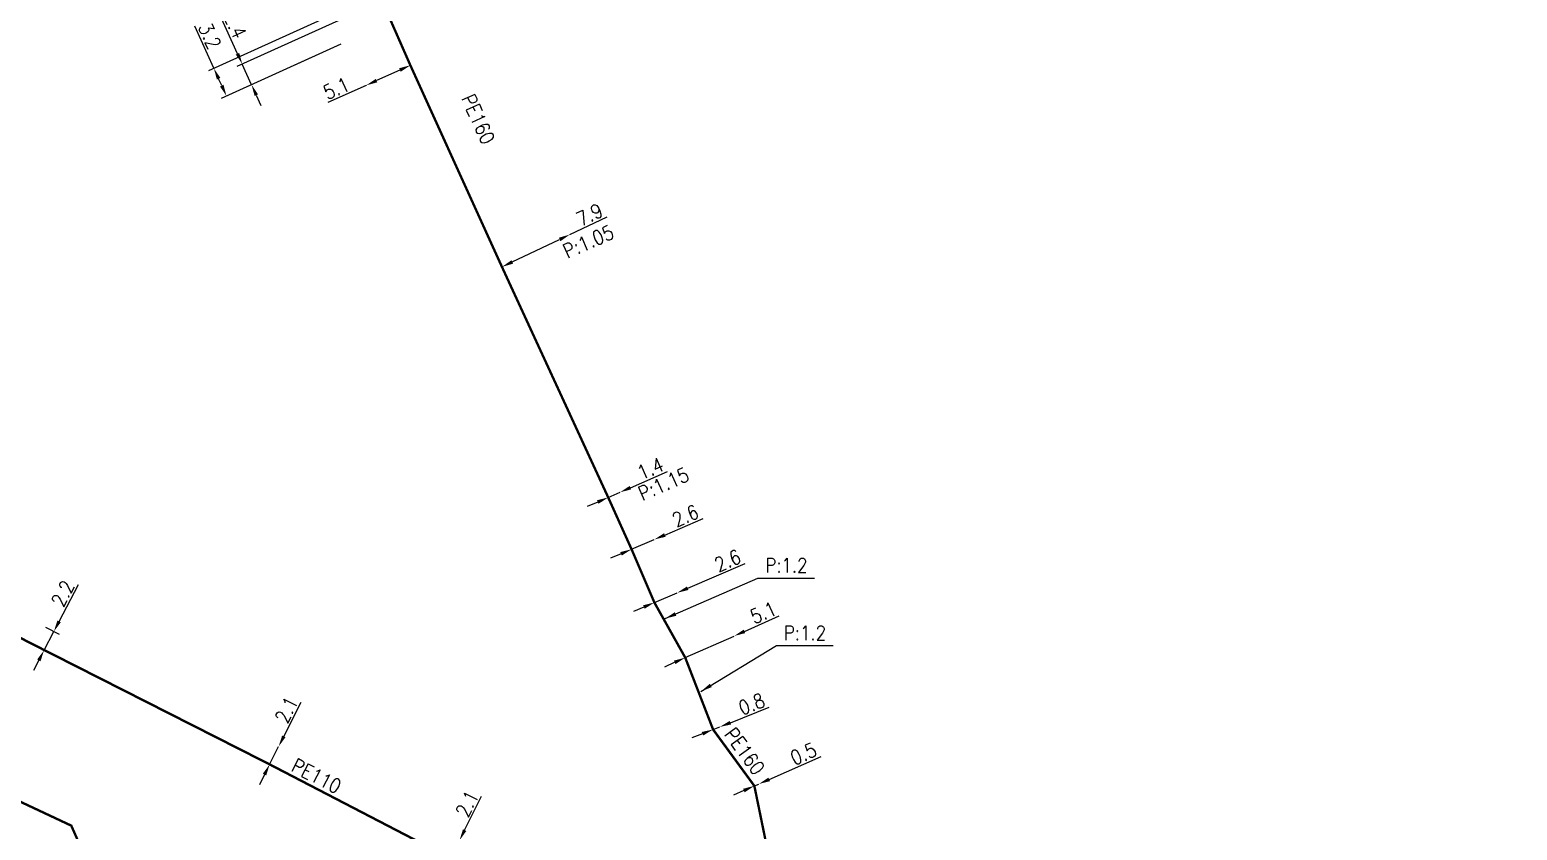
# Model space of a CAD drawing. Header units: millimetres. Extents: x 133989 to 135004, y 130988 to 132014.
# Drawn here: x 134120.6 to 134276.7, y 131213.7 to 131297.7 of the extents above; entities that cross this region are included whole.
import ezdxf
from ezdxf.enums import TextEntityAlignment as Align

# ---------------------------------------------------------------- set-up
doc = ezdxf.new("R2010")
doc.units = ezdxf.units.MM
doc.header["$PDMODE"] = 34
doc.linetypes.add('L_25_PE', pattern=[2000, 1000, 1000])
doc.layers.get('Defpoints').update_dxf_attribs({"linetype": 'CONTINUOUS'})
doc.layers.add('L_150', color=1, linetype='CONTINUOUS')
doc.layers.add('L_340', color=7, linetype='CONTINUOUS')
doc.styles.get("Standard").update_dxf_attribs({"font": 'romans.shx', "width": 0.85})
doc.dimstyles.get("Standard").update_dxf_attribs({"dimtxt": 1.5, "dimasz": 1.2, "dimexe": 0.625, "dimexo": 0.625, "dimgap": 0.25, "dimtad": 1, "dimdec": 1, "dimzin": 0, "dimdsep": 46, "dimtxsty": 'Standard', "dimcen": -0.5, "dimadec": 0, "dimazin": 0, "dimtfac": 1, "dimtdec": 1, "dimtmove": 0, "dimatfit": 3, "dimfxl": 0, "dimtolj": 1, "dimtzin": 0, "dimarcsym": 0})

# ---------------------------------------------------------------- blocks, each defined once
blk = doc.blocks.new('*D281')
at = {"layer": 'Defpoints', "color": 0, "linetype": 'Continuous', "transparency": 16777216}
for p in [(134177.3, 131276.18), (134177.3, 131276.18), (134170.17, 131272.78)]:
    blk.add_point(p, dxfattribs=at)
at = {"layer": 'L_150', "color": 0, "linetype": 'Continuous', "lineweight": -2, "transparency": 16777216}
for p, q in [((134177.3, 131276.18), (134181.2, 131278.03)), ((134171.25, 131273.3), (134176.22, 131275.66))]:
    blk.add_line(p, q, dxfattribs=at)
at = {"layer": 'L_150', "color": 0, "linetype": 'Continuous', "transparency": 16777216}
for points in [[(134176.14, 131275.84), (134176.31, 131275.48), (134177.3, 131276.18)], [(134171.17, 131273.48), (134171.34, 131273.12), (134170.17, 131272.78)]]:
    blk.add_solid(points, dxfattribs=at)
at = {"layer": 'L_150', "color": 0, "linetype": 'Continuous', "transparency": 16777216, "insert": (134179.36, 131278.26), "char_height": 1.5, "attachment_point": 5, "rotation": 25.4182}
blk.add_mtext('\\A1;7.9', dxfattribs=at)
blk = doc.blocks.new('*D282')
at = {"layer": 'Defpoints', "color": 0, "linetype": 'Continuous', "transparency": 16777216}
for p in [(134160.56, 131293.94), (134155.92, 131291.83), (134155.92, 131291.83)]:
    blk.add_point(p, dxfattribs=at)
at = {"layer": 'L_150', "color": 0, "linetype": 'Continuous', "lineweight": -2, "transparency": 16777216}
for p, q in [((134159.47, 131293.44), (134157.01, 131292.33)), ((134155.92, 131291.83), (134151.92, 131290.03))]:
    blk.add_line(p, q, dxfattribs=at)
at = {"layer": 'L_150', "color": 0, "linetype": 'Continuous', "transparency": 16777216}
for points in [[(134159.39, 131293.63), (134159.55, 131293.26), (134160.56, 131293.94)], [(134156.93, 131292.51), (134157.09, 131292.15), (134155.92, 131291.83)]]:
    blk.add_solid(points, dxfattribs=at)
at = {"layer": 'L_150', "color": 0, "linetype": 'Continuous', "transparency": 16777216, "insert": (134152.79, 131291.52), "char_height": 1.5, "attachment_point": 5, "rotation": 24.375}
blk.add_mtext('\\A1;5.1', dxfattribs=at)
blk = doc.blocks.new('*D283')
at = {"layer": 'Defpoints', "color": 0, "linetype": 'Continuous', "transparency": 16777216}
for p in [(134157.59, 131300.7), (134153.84, 131296.41), (134142.93, 131294.06)]:
    blk.add_point(p, dxfattribs=at)
at = {"layer": 'L_340', "color": 0, "linetype": 'Continuous', "lineweight": -2, "transparency": 16777216}
for p, q in [((134157.02, 131300.44), (134142.36, 131293.8)), ((134142.43, 131295.15), (134140.6, 131299.18)), ((134153.27, 131296.15), (134143.33, 131291.65)), ((134143.9, 131291.9), (134142.93, 131294.06)), ((134144.4, 131290.81), (134144.89, 131289.72))]:
    blk.add_line(p, q, dxfattribs=at)
at = {"layer": 'L_340', "color": 0, "linetype": 'Continuous', "transparency": 16777216}
for points in [[(134142.61, 131295.23), (134142.25, 131295.07), (134142.93, 131294.06)], [(134144.58, 131290.89), (134144.22, 131290.73), (134143.9, 131291.9)]]:
    blk.add_solid(points, dxfattribs=at)
at = {"layer": 'L_340', "color": 0, "linetype": 'Continuous', "transparency": 16777216, "insert": (134142.18, 131298.13), "char_height": 1.5, "attachment_point": 5, "rotation": 294.3842}
blk.add_mtext('\\A1;2.4', dxfattribs=at)
blk = doc.blocks.new('*D284')
at = {"layer": 'Defpoints', "color": 0, "linetype": 'Continuous', "transparency": 16777216}
for p in [(134157.17, 131301.43), (134153.84, 131296.41), (134141.27, 131290.71)]:
    blk.add_point(p, dxfattribs=at)
at = {"layer": 'L_150', "color": 0, "linetype": 'Continuous', "lineweight": -2, "transparency": 16777216}
for p, q in [((134156.6, 131301.17), (134139.38, 131293.37)), ((134139.95, 131293.62), (134137.94, 131298.05)), ((134153.27, 131296.15), (134140.7, 131290.45)), ((134140.77, 131291.8), (134140.44, 131292.53))]:
    blk.add_line(p, q, dxfattribs=at)
at = {"layer": 'L_150', "color": 0, "linetype": 'Continuous', "transparency": 16777216}
for points in [[(134140.63, 131292.61), (134140.26, 131292.45), (134139.95, 131293.62)], [(134140.96, 131291.89), (134140.59, 131291.72), (134141.27, 131290.71)]]:
    blk.add_solid(points, dxfattribs=at)
at = {"layer": 'L_150', "color": 0, "linetype": 'Continuous', "transparency": 16777216, "insert": (134139.51, 131297.02), "char_height": 1.5, "attachment_point": 5, "rotation": 294.3842}
blk.add_mtext('\\A1;3.2', dxfattribs=at)
blk = doc.blocks.new('*D331')
at = {"layer": 'Defpoints', "color": 0, "linetype": 'Continuous', "transparency": 16777216}
for p in [(134181.32, 131248.58), (134182.56, 131249.13), (134182.56, 131249.13)]:
    blk.add_point(p, dxfattribs=at)
at = {"layer": 'L_150', "color": 0, "linetype": 'Continuous', "lineweight": -2, "transparency": 16777216}
for p, q in [((134183.65, 131249.61), (134187.55, 131251.32)), ((134181.32, 131248.58), (134182.56, 131249.13)), ((134180.22, 131248.1), (134179.12, 131247.62)), ((134181.57, 131248.01), (134181.57, 131248.01))]:
    blk.add_line(p, q, dxfattribs=at)
at = {"layer": 'L_150', "color": 0, "linetype": 'Continuous', "transparency": 16777216}
for points in [[(134180.14, 131248.29), (134180.3, 131247.92), (134181.32, 131248.58)], [(134183.57, 131249.79), (134183.73, 131249.43), (134182.56, 131249.13)]]:
    blk.add_solid(points, dxfattribs=at)
at = {"layer": 'L_150', "color": 0, "linetype": 'Continuous', "transparency": 16777216, "insert": (134185.75, 131251.62), "char_height": 1.5, "attachment_point": 5, "rotation": 23.7092}
blk.add_mtext('\\A1;1.4', dxfattribs=at)
blk = doc.blocks.new('*D356')
at = {"layer": 'Defpoints', "color": 0, "linetype": 'Continuous', "transparency": 16777216}
for p in [(134121.72, 131235.25), (134123.16, 131234.51), (134120.71, 131233.3)]:
    blk.add_point(p, dxfattribs=at)
at = {"layer": 'L_150', "color": 0, "linetype": 'Continuous', "lineweight": -2, "transparency": 16777216}
for p, q in [((134123.71, 131235.57), (134125.73, 131239.45)), ((134122.14, 131232.55), (134123.16, 131234.51)), ((134122.28, 131234.96), (134123.71, 131234.22)), ((134121.26, 131233.01), (134122.7, 131232.27)), ((134121.59, 131231.49), (134121.03, 131230.42))]:
    blk.add_line(p, q, dxfattribs=at)
at = {"layer": 'L_150', "color": 0, "linetype": 'Continuous', "transparency": 16777216}
for points in [[(134123.53, 131235.66), (134123.89, 131235.48), (134123.16, 131234.51)], [(134121.41, 131231.58), (134121.76, 131231.4), (134122.14, 131232.55)]]:
    blk.add_solid(points, dxfattribs=at)
at = {"layer": 'L_150', "color": 0, "linetype": 'Continuous', "transparency": 16777216, "insert": (134124.11, 131238.5), "char_height": 1.5, "attachment_point": 5, "rotation": 62.5127}
blk.add_mtext('\\A1;2.2', dxfattribs=at)
blk = doc.blocks.new('*D357')
at = {"layer": 'Defpoints', "color": 0, "linetype": 'Continuous', "transparency": 16777216}
for p in [(134146.74, 131222.44), (134146.74, 131222.44), (134145.8, 131220.57)]:
    blk.add_point(p, dxfattribs=at)
at = {"layer": 'L_150', "color": 0, "linetype": 'Continuous', "lineweight": -2, "transparency": 16777216}
for p, q in [((134147.29, 131223.51), (134149.09, 131227.09)), ((134145.8, 131220.57), (134146.74, 131222.44)), ((134145.26, 131219.5), (134144.72, 131218.42))]:
    blk.add_line(p, q, dxfattribs=at)
at = {"layer": 'L_150', "color": 0, "linetype": 'Continuous', "transparency": 16777216}
for points in [[(134147.11, 131223.6), (134147.46, 131223.42), (134146.74, 131222.44)], [(134145.08, 131219.59), (134145.44, 131219.41), (134145.8, 131220.57)]]:
    blk.add_solid(points, dxfattribs=at)
at = {"layer": 'L_150', "color": 0, "linetype": 'Continuous', "transparency": 16777216, "insert": (134147.57, 131226.29), "char_height": 1.5, "attachment_point": 5, "rotation": 63.2088}
blk.add_mtext('\\A1;2.1', dxfattribs=at)
blk = doc.blocks.new('*D397')
at = {"layer": 'Defpoints', "color": 0, "linetype": 'Continuous', "transparency": 16777216}
for p in [(134165.72, 131212.59), (134165.72, 131212.59), (134164.78, 131210.71)]:
    blk.add_point(p, dxfattribs=at)
at = {"layer": 'L_150', "color": 0, "linetype": 'Continuous', "lineweight": -2, "transparency": 16777216}
for p, q in [((134166.25, 131213.67), (134168.04, 131217.25)), ((134164.78, 131210.71), (134165.72, 131212.59)), ((134164.25, 131209.64), (134163.71, 131208.57))]:
    blk.add_line(p, q, dxfattribs=at)
at = {"layer": 'L_150', "color": 0, "linetype": 'Continuous', "transparency": 16777216}
for points in [[(134166.08, 131213.76), (134166.43, 131213.58), (134165.72, 131212.59)], [(134164.07, 131209.73), (134164.43, 131209.55), (134164.78, 131210.71)]]:
    blk.add_solid(points, dxfattribs=at)
at = {"layer": 'L_150', "color": 0, "linetype": 'Continuous', "transparency": 16777216, "insert": (134166.52, 131216.44), "char_height": 1.5, "attachment_point": 5, "rotation": 63.5142}
blk.add_mtext('\\A1;2.1', dxfattribs=at)
blk = doc.blocks.new('*D942')
at = {"layer": 'Defpoints', "color": 0, "linetype": 'Continuous', "transparency": 16777216}
for p in [(134186.15, 131244.17), (134186.15, 131244.17), (134183.77, 131243.14)]:
    blk.add_point(p, dxfattribs=at)
at = {"layer": 'L_150', "color": 0, "linetype": 'Continuous', "lineweight": -2, "transparency": 16777216}
for p, q in [((134187.26, 131244.64), (134191.27, 131246.37)), ((134183.77, 131243.14), (134186.15, 131244.17)), ((134182.66, 131242.67), (134181.56, 131242.2))]:
    blk.add_line(p, q, dxfattribs=at)
at = {"layer": 'L_150', "color": 0, "linetype": 'Continuous', "transparency": 16777216}
for points in [[(134187.18, 131244.83), (134187.34, 131244.46), (134186.15, 131244.17)], [(134182.58, 131242.85), (134182.74, 131242.49), (134183.77, 131243.14)]]:
    blk.add_solid(points, dxfattribs=at)
at = {"layer": 'L_150', "color": 0, "linetype": 'Continuous', "transparency": 16777216, "insert": (134189.42, 131246.66), "char_height": 1.5, "attachment_point": 5, "rotation": 23.2519}
blk.add_mtext('\\A1;2.6', dxfattribs=at)
blk = doc.blocks.new('*D943')
at = {"layer": 'Defpoints', "color": 0, "linetype": 'Continuous', "transparency": 16777216}
for p in [(134186.16, 131237.56), (134188.55, 131238.58), (134188.55, 131238.58)]:
    blk.add_point(p, dxfattribs=at)
at = {"layer": 'L_150', "color": 0, "linetype": 'Continuous', "lineweight": -2, "transparency": 16777216}
for p, q in [((134189.66, 131239.06), (134195.7, 131241.66)), ((134186.16, 131237.56), (134188.55, 131238.58)), ((134185.06, 131237.08), (134183.96, 131236.61))]:
    blk.add_line(p, q, dxfattribs=at)
at = {"layer": 'L_150', "color": 0, "linetype": 'Continuous', "transparency": 16777216}
for points in [[(134189.58, 131239.24), (134189.73, 131238.87), (134188.55, 131238.58)], [(134184.98, 131237.27), (134185.14, 131236.9), (134186.16, 131237.56)]]:
    blk.add_solid(points, dxfattribs=at)
at = {"layer": 'L_150', "color": 0, "linetype": 'Continuous', "transparency": 16777216, "insert": (134193.85, 131241.95), "char_height": 1.5, "attachment_point": 5, "rotation": 23.2519}
blk.add_mtext('\\A1;2.6', dxfattribs=at)
blk = doc.blocks.new('*D944')
at = {"layer": 'Defpoints', "color": 0, "linetype": 'Continuous', "transparency": 16777216}
for p in [(134194.52, 131234.04), (134194.52, 131234.04), (134189.4, 131231.77)]:
    blk.add_point(p, dxfattribs=at)
at = {"layer": 'L_150', "color": 0, "linetype": 'Continuous', "lineweight": -2, "transparency": 16777216}
for p, q in [((134195.61, 131234.53), (134199.27, 131236.16)), ((134189.4, 131231.77), (134194.52, 131234.04)), ((134188.3, 131231.28), (134187.21, 131230.79))]:
    blk.add_line(p, q, dxfattribs=at)
at = {"layer": 'L_150', "color": 0, "linetype": 'Continuous', "transparency": 16777216}
for points in [[(134195.53, 131234.71), (134195.69, 131234.35), (134194.52, 131234.04)], [(134188.22, 131231.46), (134188.38, 131231.1), (134189.4, 131231.77)]]:
    blk.add_solid(points, dxfattribs=at)
at = {"layer": 'L_150', "color": 0, "linetype": 'Continuous', "transparency": 16777216, "insert": (134197.58, 131236.5), "char_height": 1.5, "attachment_point": 5, "rotation": 23.9796}
blk.add_mtext('\\A1;5.1', dxfattribs=at)
blk = doc.blocks.new('*D945')
at = {"layer": 'Defpoints', "color": 0, "linetype": 'Continuous', "transparency": 16777216}
for p in [(134192.32, 131224.23), (134193.02, 131224.5), (134193.02, 131224.5)]:
    blk.add_point(p, dxfattribs=at)
at = {"layer": 'L_150', "color": 0, "linetype": 'Continuous', "lineweight": -2, "transparency": 16777216}
for p, q in [((134194.14, 131224.94), (134198.2, 131226.56)), ((134191.21, 131223.78), (134190.09, 131223.34)), ((134192.32, 131224.23), (134193.02, 131224.5))]:
    blk.add_line(p, q, dxfattribs=at)
at = {"layer": 'L_150', "color": 0, "linetype": 'Continuous', "transparency": 16777216}
for points in [[(134194.06, 131225.13), (134194.21, 131224.76), (134193.02, 131224.5)], [(134191.13, 131223.97), (134191.28, 131223.6), (134192.32, 131224.23)]]:
    blk.add_solid(points, dxfattribs=at)
at = {"layer": 'L_150', "color": 0, "linetype": 'Continuous', "transparency": 16777216, "insert": (134196.36, 131226.9), "char_height": 1.5, "attachment_point": 5, "rotation": 21.6227}
blk.add_mtext('\\A1;0.8', dxfattribs=at)
blk = doc.blocks.new('*D946')
at = {"layer": 'Defpoints', "color": 0, "linetype": 'Continuous', "transparency": 16777216}
for p in [(134196.65, 131218.31), (134197.11, 131218.51), (134197.11, 131218.51)]:
    blk.add_point(p, dxfattribs=at)
at = {"layer": 'L_150', "color": 0, "linetype": 'Continuous', "lineweight": -2, "transparency": 16777216}
for p, q in [((134198.2, 131219), (134203.65, 131221.41)), ((134195.55, 131217.83), (134194.45, 131217.34)), ((134196.65, 131218.31), (134197.11, 131218.51))]:
    blk.add_line(p, q, dxfattribs=at)
at = {"layer": 'L_150', "color": 0, "linetype": 'Continuous', "transparency": 16777216}
for points in [[(134198.12, 131219.18), (134198.29, 131218.81), (134197.11, 131218.51)], [(134195.47, 131218.01), (134195.63, 131217.64), (134196.65, 131218.31)]]:
    blk.add_solid(points, dxfattribs=at)
at = {"layer": 'L_150', "color": 0, "linetype": 'Continuous', "transparency": 16777216, "insert": (134201.8, 131221.68), "char_height": 1.5, "attachment_point": 5, "rotation": 23.842}
blk.add_mtext('\\A1;0.5', dxfattribs=at)

msp = doc.modelspace()

# ---------------------------------------------------------------- linework, layer by layer
at = {"layer": 'L_150', "linetype": 'L_25_PE', "flags": 128}
for points in [[(134201.26, 131192.82, 0.25, 0.25, 0), (134201.44, 131193.17, 0.25, 0.25, 0), (134201.12, 131193.86, 0.25, 0.25, 0), (134199.83, 131202.81, 0.25, 0.25, 0), (134199.83, 131202.81, 0.25, 0.25, 0), (134196.65, 131218.31, 0.25, 0.25, 0), (134192.32, 131224.23, 0.25, 0.25, 0), (134189.4, 131231.77, 0.25, 0.25, 0), (134186.16, 131237.56, 0.25, 0.25, 0), (134183.77, 131243.14, 0.25, 0.25, 0), (134181.32, 131248.58, 0.25, 0.25, 0), (134181.32, 131248.58, 0.25, 0.25, 0), (134181.32, 131248.58, 0.25, 0.25, 0), (134170.17, 131272.78, 0.25, 0.25, 0), (134160.56, 131293.94, 0.25, 0.25, 0), (134157.64, 131300.59, 0, 0, 0)], [(134394.67, 131093.71, 0.25, 0.25, 0), (134385.25, 131098.2, 0.25, 0.25, 0), (134365.13, 131108.39, 0.25, 0.25, 0), (134342.26, 131120.23, 0.25, 0.25, 0), (134303.08, 131140.07, 0.25, 0.25, 0), (134256.25, 131163.94, 0.25, 0.25, 0), (134204.96, 131190.4, 0.25, 0.25, 0), (134205.19, 131190.84, 0.25, 0.25, 0), (134202.79, 131192.09, 0.25, 0.25, 0), (134201.26, 131192.82, 0.25, 0.25, 0), (134201.26, 131192.82, 0.25, 0.25, 0), (134189.04, 131198.61, 0.25, 0.25, 0), (134177.87, 131204.22, 0.25, 0.25, 0), (134164.78, 131210.71, 0.25, 0.25, 0), (134145.8, 131220.57, 0.25, 0.25, 0), (134120.71, 131233.3, 0.25, 0.25, 0), (134104.88, 131241.46, 0.25, 0.25, 0), (134099.88, 131244.2, 0.25, 0.25, 0), (134095.55, 131246.98, 0.25, 0.25, 0), (134079.33, 131255.67, 0.25, 0.25, 0), (134071.58, 131260.02, 0.25, 0.25, 0), (134064.65, 131262.14, 0.25, 0.25, 0), (134058.23, 131265.12, 0.25, 0.25, 0), (134033.43, 131276.64, 0.25, 0.25, 0), (134033.43, 131276.64, 0.25, 0.25, 0), (134009.75, 131289.82, 0.25, 0.25, 0), (134000, 131295.37, 0, 0, 0)], [(134386.91, 131078.59, 0.25, 0.25, 0), (134378.29, 131082.81, 0.25, 0.25, 0), (134369.35, 131087.81, 0.25, 0.25, 0), (134365.78, 131089.61, 0.25, 0.25, 0), (134364.77, 131089.18, 0.25, 0.25, 0), (134361.09, 131091.06, 0.25, 0.25, 0), (134357.03, 131093.25, 0.25, 0.25, 0), (134310.64, 131116.58, 0.25, 0.25, 0), (134310.64, 131116.58, 0.25, 0.25, 0), (134299.04, 131122.44, 0.25, 0.25, 0), (134285.66, 131129.2, 0.25, 0.25, 0), (134269.86, 131137.32, 0.25, 0.25, 0), (134251.29, 131146.71, 0.25, 0.25, 0), (134248.68, 131148.03, 0.25, 0.25, 0), (134236.24, 131154.42, 0.25, 0.25, 0), (134217.83, 131163.7, 0.25, 0.25, 0), (134207.82, 131168.67, 0.25, 0.25, 0), (134204.08, 131170.75, 0.25, 0.25, 0), (134199.64, 131173.42, 0.25, 0.25, 0), (134192.8, 131177.01, 0.25, 0.25, 0), (134185.15, 131180.8, 0.25, 0.25, 0), (134171.8, 131187.58, 0.25, 0.25, 0), (134160.76, 131193.19, 0.25, 0.25, 0), (134147.13, 131200.07, 0.25, 0.25, 0), (134142.05, 131202.4, 0.25, 0.25, 0), (134130.35, 131209.18, 0.25, 0.25, 0), (134126.09, 131211.64, 0.25, 0.25, 0), (134124.99, 131214.14, 0.25, 0.25, 0), (134124.99, 131214.14, 0.25, 0.25, 0), (134120.56, 131216.22, 0.25, 0.25, 0), (134106.78, 131222.69, 0.25, 0.25, 0), (134077.33, 131237.76, 0.25, 0.25, 0), (134046.87, 131254.05, 0.25, 0.25, 0), (134044.66, 131253.15, 0.25, 0.25, 0), (134037.13, 131257.29, 0.25, 0.25, 0), (134037.13, 131257.29, 0.25, 0.25, 0), (134037.13, 131257.29, 0.25, 0.25, 0), (134037.13, 131257.29, 0.25, 0.25, 0), (134033.79, 131259.23, 0.25, 0.25, 0), (134007.92, 131273.39, 0.25, 0.25, 0), (134000, 131277.62, 0, 0, 0)]]:
    msp.add_lwpolyline(points, format="xyseb", dxfattribs=at)

# ---------------------------------------------------------------- texts
at = {"layer": 'L_150', "linetype": 'Continuous', "width": 0.85}
for s, rotation, p in [('PE160', 294.427, (134167.68, 131288.29)), ('PE160', 306.1785, (134195.63, 131221.95)), ('PE110', 332.6491, (134150.71, 131219.35))]:
    msp.add_text(s, height=1.5, rotation=rotation, dxfattribs=at).set_placement(p, align=Align.MIDDLE)
for s, p in [('P:1.05', (134177.01, 131273.63)), ('P:1.15', (134184.9, 131248.2))]:
    msp.add_text(s, height=1.5, rotation=23.7092, dxfattribs=at).set_placement(p)
at = {"layer": 'L_150', "linetype": 'Continuous', "char_height": 1.5, "attachment_point": 1}
for insert in [(134197.8, 131242.22), (134199.75, 131235.12)]:
    msp.add_mtext('\\A1;P:1.2', dxfattribs=dict(at, insert=insert))

# ---------------------------------------------------------------- dimensions: what is measured, and where the dimension line sits
at = {"layer": 'L_150', "linetype": 'Continuous'}
for base, p1, p2, angle, picture, middle in [((134141.27, 131290.71), (134157.17, 131301.43), (134153.84, 131296.41), 114.3842, '*D284', (134138.6, 131296.6)), ((134155.92, 131291.83), (134160.56, 131293.94), (134155.92, 131291.83), 24.375, '*D282', (134153.2, 131290.6)), ((134177.3, 131276.18), (134170.17, 131272.78), (134177.3, 131276.18), 205.4182, '*D281', (134179.79, 131277.36)), ((134182.56, 131249.13), (134181.32, 131248.58), (134182.56, 131249.13), 203.7092, '*D331', (134186.15, 131250.71)), ((134123.16, 131234.51), (134120.71, 131233.3), (134121.72, 131235.25), 242.5127, '*D356', (134125, 131238.04)), ((134146.74, 131222.44), (134145.8, 131220.57), (134146.74, 131222.44), 243.2088, '*D357', (134148.46, 131225.84)), ((134165.72, 131212.59), (134164.78, 131210.71), (134165.72, 131212.59), 243.5142, '*D397', (134167.42, 131216))]:
    dim = msp.add_linear_dim(base=base, p1=p1, p2=p2, angle=angle, dimstyle='Standard', dxfattribs=at)
    dim.commit()
    dim.dimension.update_dxf_attribs({"geometry": picture, "text_midpoint": middle, "dimtype": 160})
for base, p1, p2, angle, override, picture, middle in [((134186.15, 131244.17), (134183.77, 131243.14), (134186.15, 131244.17), 203.2519, {"dimscale": 1, "dimlfac": 1, "dimlunit": 2, "dimatfit": 0}, '*D942', (134189.82, 131245.74)), ((134188.55, 131238.58), (134186.16, 131237.56), (134188.55, 131238.58), 203.2519, {"dimatfit": 0}, '*D943', (134194.25, 131241.03)), ((134193.021, 131224.5027), (134192.3238, 131224.2263), (134193.021, 131224.5027), 201.6227, {"dimscale": 1, "dimlfac": 1, "dimlunit": 2, "dimatfit": 0}, '*D945', (134196.7262, 131225.9714)), ((134197.11, 131218.51), (134196.65, 131218.31), (134197.11, 131218.51), 203.842, {"dimatfit": 0}, '*D946', (134202.2, 131220.76))]:
    dim = msp.add_linear_dim(base=base, p1=p1, p2=p2, angle=angle, dimstyle='Standard', override=override, dxfattribs=at)
    dim.commit()
    dim.dimension.update_dxf_attribs({"geometry": picture, "text_midpoint": middle, "dimtype": 160})
dim = msp.add_linear_dim(base=(134194.52, 131234.04), p1=(134189.4, 131231.77), p2=(134194.52, 131234.04), angle=203.9796, text='5.1', dimstyle='Standard', override={"dimscale": 1, "dimlfac": 1, "dimlunit": 2, "dimatfit": 0}, dxfattribs=at)
dim.commit()
dim.dimension.update_dxf_attribs({"geometry": '*D944', "text_midpoint": (134197.99, 131235.59), "dimtype": 160})
at = {"layer": 'L_340', "linetype": 'Continuous'}
dim = msp.add_linear_dim(base=(134142.93, 131294.06), p1=(134153.84, 131296.41), p2=(134157.59, 131300.7), angle=294.3842, dimstyle='Standard', dxfattribs=at)
dim.commit()
dim.dimension.update_dxf_attribs({"geometry": '*D283', "text_midpoint": (134141.27, 131297.71), "dimtype": 160})

# ---------------------------------------------------------------- leaders
at = {"layer": 'L_150', "linetype": 'Continuous', "annotation_type": 0, "has_hookline": 1, "hookline_direction": 0, "text_width": 4.49}
for points in [[(134187.28, 131235.87), (134197.01, 131240.12), (134198.21, 131240.12)], [(134191.05, 131228.23), (134198.97, 131233.03), (134200.17, 131233.03)]]:
    msp.add_leader(points, dimstyle='Standard', dxfattribs=at)

doc.saveas('drawing.dxf')
